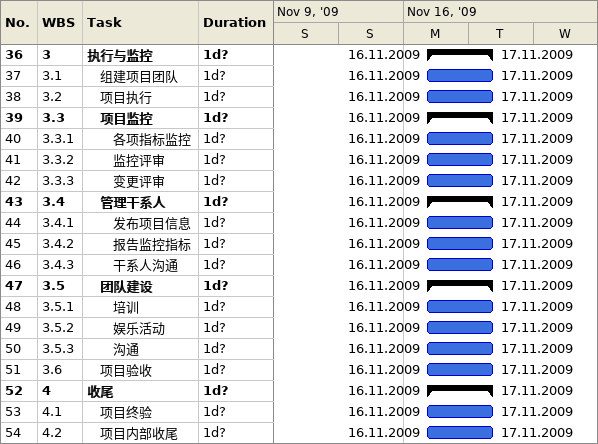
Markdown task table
| ID | WBS | Task | Duration | Start | Finish |
|---|---|---|---|---|---|
| 36 | 3 | **执行与监控** | 1d? | 2009-11-16 | 2009-11-17 |
| 37 | 3.1 | 组建项目团队 | 1d? | 2009-11-16 | 2009-11-17 |
| 38 | 3.2 | 项目执行 | 1d? | 2009-11-16 | 2009-11-17 |
| 39 | 3.3 | **项目监控** | 1d? | 2009-11-16 | 2009-11-17 |
| 40 | 3.3.1 | 各项指标监控 | 1d? | 2009-11-16 | 2009-11-17 |
| 41 | 3.3.2 | 监控评审 | 1d? | 2009-11-16 | 2009-11-17 |
| 42 | 3.3.3 | 变更评审 | 1d? | 2009-11-16 | 2009-11-17 |
| 43 | 3.4 | **管理干系人** | 1d? | 2009-11-16 | 2009-11-17 |
| 44 | 3.4.1 | 发布项目信息 | 1d? | 2009-11-16 | 2009-11-17 |
| 45 | 3.4.2 | 报告监控指标 | 1d? | 2009-11-16 | 2009-11-17 |
| 46 | 3.4.3 | 干系人沟通 | 1d? | 2009-11-16 | 2009-11-17 |
| 47 | 3.5 | **团队建设** | 1d? | 2009-11-16 | 2009-11-17 |
| 48 | 3.5.1 | 培训 | 1d? | 2009-11-16 | 2009-11-17 |
| 49 | 3.5.2 | 娱乐活动 | 1d? | 2009-11-16 | 2009-11-17 |
| 50 | 3.5.3 | 沟通 | 1d? | 2009-11-16 | 2009-11-17 |
| 51 | 3.6 | 项目验收 | 1d? | 2009-11-16 | 2009-11-17 |
| 52 | 4 | **收尾** | 1d? | 2009-11-16 | 2009-11-17 |
| 53 | 4.1 | 项目终验 | 1d? | 2009-11-16 | 2009-11-17 |
| 54 | 4.2 | 项目内部收尾 | 1d? | 2009-11-16 | 2009-11-17 |
